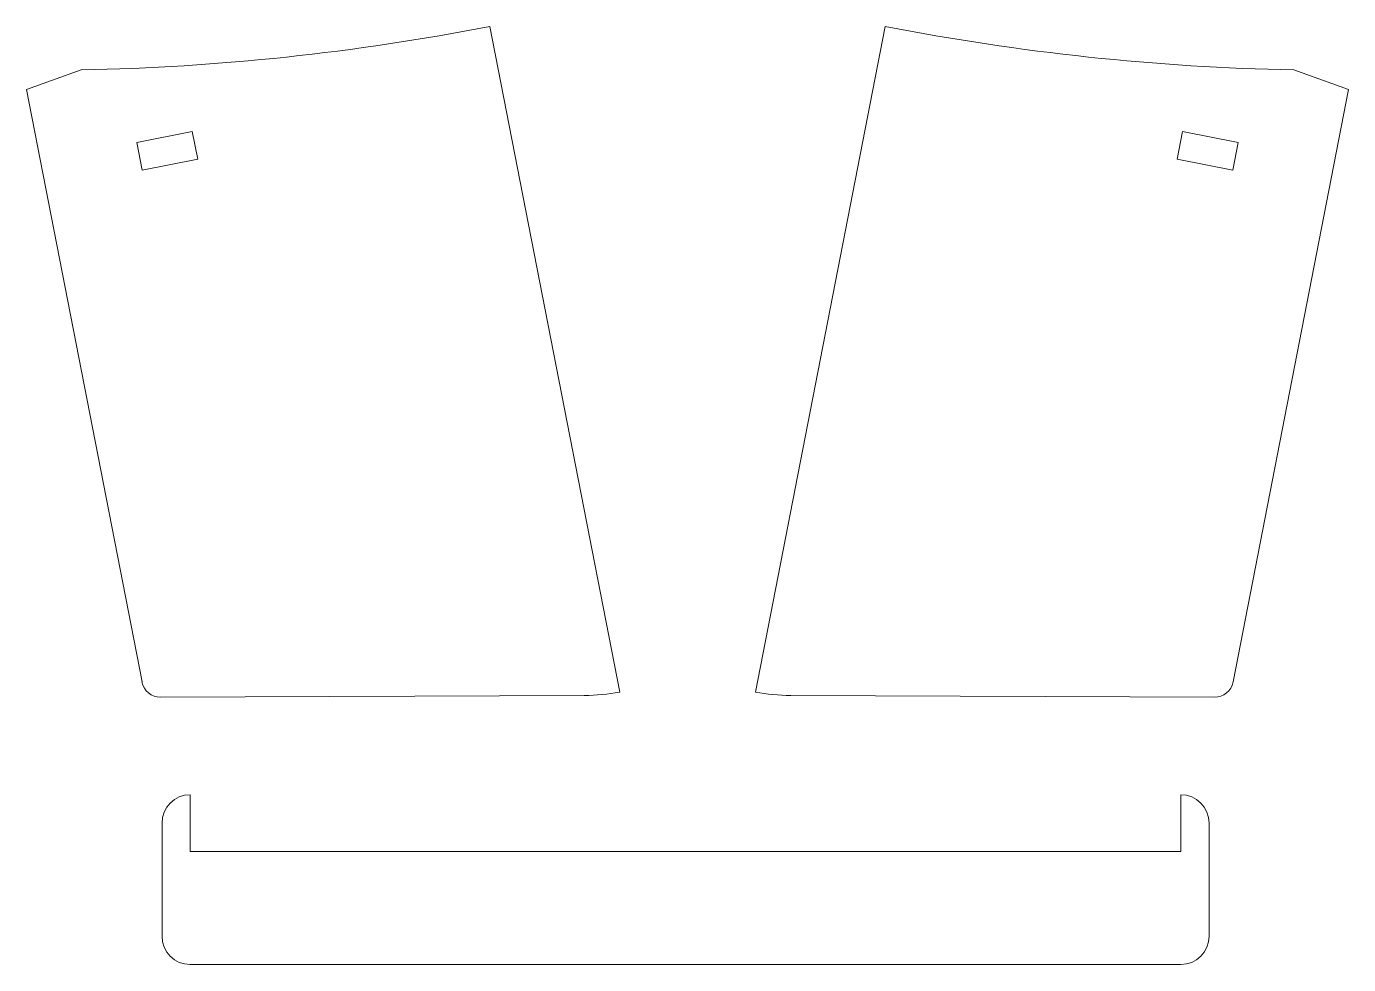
# Model space of a CAD drawing. Header units: millimetres. Extents: x 1593 to 2741, y -1858 to 567.
# Drawn here: x 2397.5 to 2537.7, y -93 to 6.5 of the extents above; entities that cross this region are included whole.
import ezdxf

# ---------------------------------------------------------------- set-up
doc = ezdxf.new("R2010")
doc.units = ezdxf.units.MM
doc.layers.add('CUTTING', color=5, linetype='Continuous')

msp = doc.modelspace()

# ---------------------------------------------------------------- linework, layer by layer
at = {"layer": 'CUTTING', "linetype": 'Continuous', "lineweight": 15}
for p, q in [((2446.63, 6.45), (2460.39, -64.09)), ((2488.53, 6.45), (2474.77, -64.09)), ((2397.5, -0.23), (2403.31, 1.85)), ((2537.66, -0.23), (2531.84, 1.85)), ((2397.5, -0.23), (2409.75, -63.02)), ((2537.66, -0.23), (2525.41, -63.02)), ((2409.19, -5.84), (2415.08, -4.69)), ((2415.08, -4.69), (2415.66, -7.63)), ((2520.07, -4.69), (2519.5, -7.63)), ((2525.96, -5.84), (2520.07, -4.69)), ((2409.19, -5.84), (2409.77, -8.78)), ((2525.96, -5.84), (2525.39, -8.78)), ((2409.77, -8.78), (2415.66, -7.63)), ((2525.39, -8.78), (2519.5, -7.63)), ((2411.72, -64.64), (2456.64, -64.46)), ((2523.44, -64.64), (2478.52, -64.46)), ((2414.87, -80.98), (2414.87, -74.98)), ((2519.87, -80.98), (2519.87, -74.98)), ((2411.87, -77.98), (2411.87, -89.98)), ((2522.87, -89.98), (2522.87, -77.98)), ((2519.87, -80.98), (2414.87, -80.98)), ((2414.87, -92.98), (2519.87, -92.98))]:
    msp.add_line(p, q, dxfattribs=at)
for centre, radius, start, end in [((2398.46, 253.4), 251.6, 271.1058, 281.0379), ((2536.7, 253.4), 251.6, 258.9621, 268.8942), ((2411.71, -62.64), 2, 191.0379, 270.2215), ((2523.45, -62.64), 2, 269.7785, 348.9621), ((2456.56, -44.46), 20, 270.2215, 281.0379), ((2478.6, -44.46), 20, 258.9621, 269.7785), ((2414.87, -77.98), 3, 90, 180), ((2519.87, -77.98), 3, 0, 90), ((2414.87, -89.98), 3, 180, 270), ((2519.87, -89.98), 3, 270, 0)]:
    msp.add_arc(centre, radius, start, end, dxfattribs=at)

doc.saveas('drawing.dxf')
